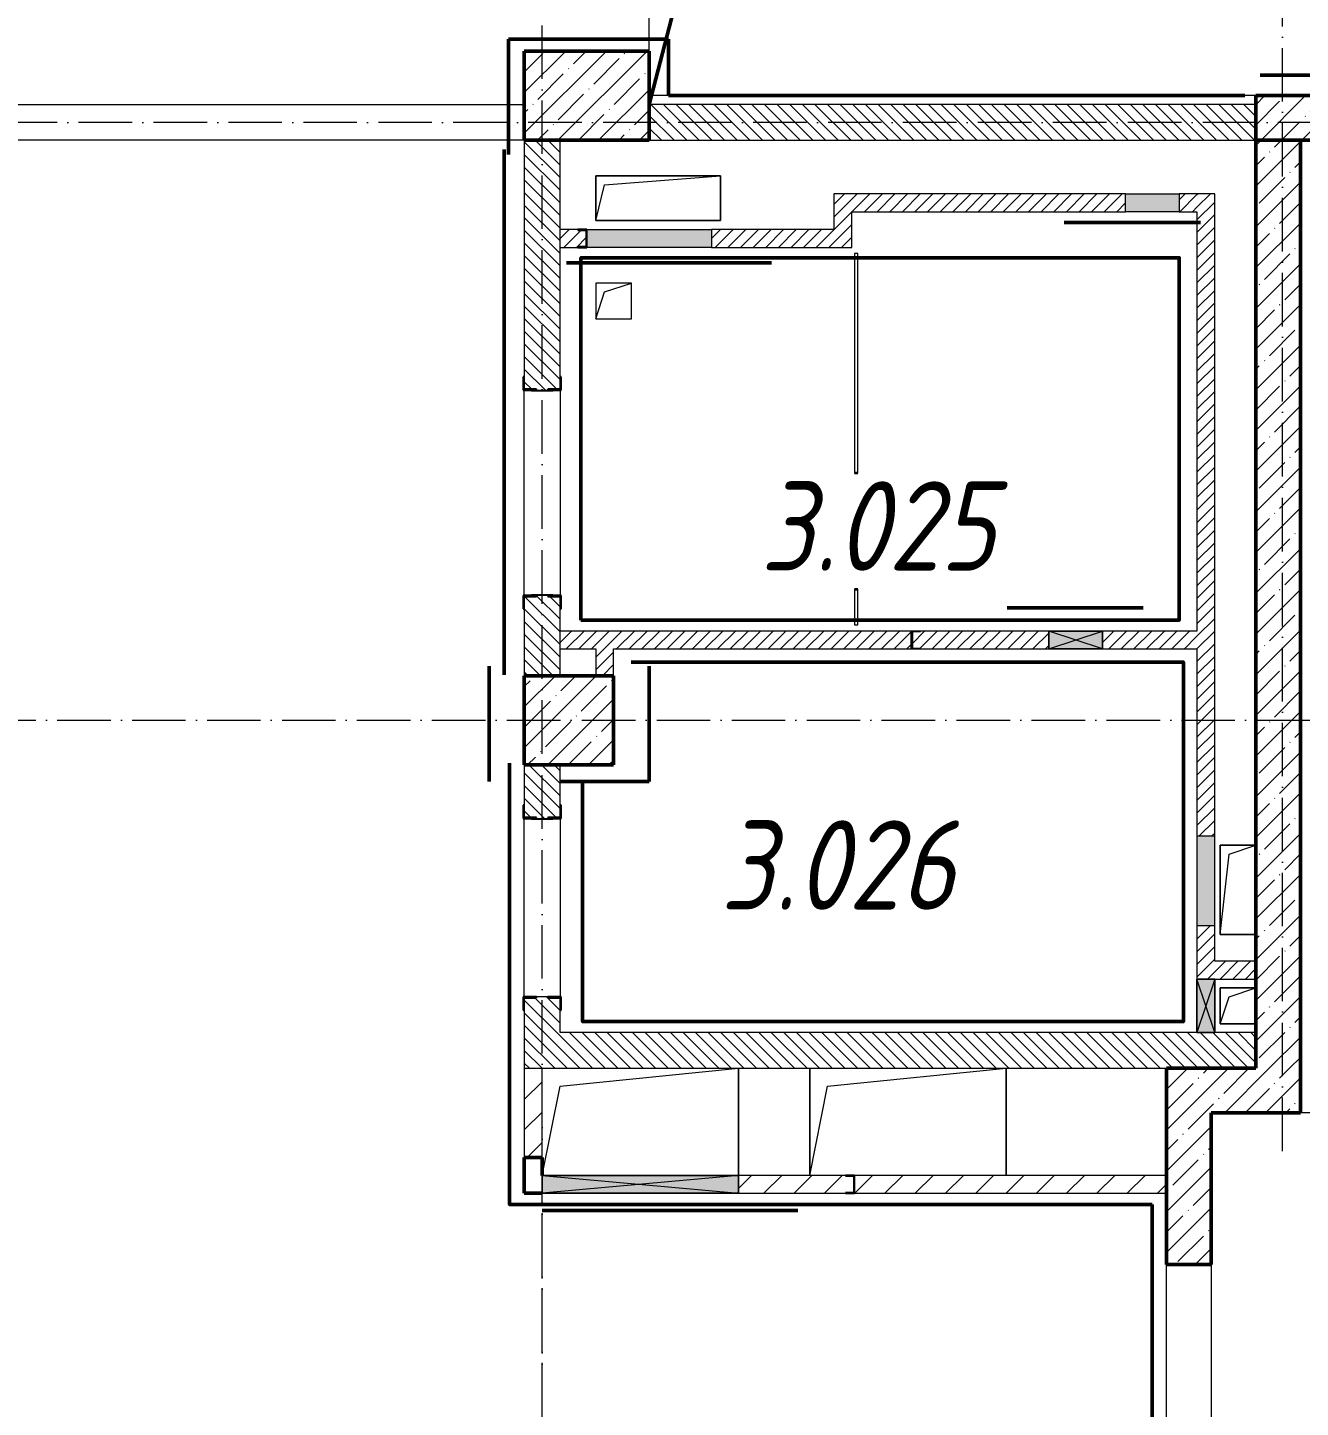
# Model space of a CAD drawing. Header units: millimetres. Extents: x -213536 to 1564669, y -45299 to 942238.
# Drawn here: x 640187 to 647321, y 334362 to 342094 of the extents above; entities that cross this region are included whole.
import ezdxf

# ---------------------------------------------------------------- set-up
doc = ezdxf.new("R2010")
doc.units = ezdxf.units.MM
doc.linetypes.add('50_200_ШТРИХ_1Т_ш5_п1_п1_', pattern=[700, 500, -100, 0, -100])
for name, color, linetype, lineweight in [('8.1)', 2, 'Continuous', 50), ('8.2)', 3, 'Continuous', 50), ('8.3)', 5, 'Continuous', 50), ('8.4)', 6, 'Continuous', 50), ('A-DETL-____-OTLN-1', 7, 'Continuous', 50), ('A-DETL-GENF-OTLN', 7, 'Continuous', 9), ('A-DOOR-OPNG-MCUT', 7, 'Continuous', 35), ('A-FLOR-____-OTLN', 7, 'Continuous', 9), ('A-GENM-____-MCUT', 7, 'Continuous', 25), ('A-GENM-____-OTLN', 7, 'Continuous', 9), ('A-GENM-____-OTLN-1', 7, 'Continuous', 25), ('A-GLAZ-____-OTLN', 7, 'Continuous', 9), ('A-WALL-____-MCUT', 7, 'Continuous', 13), ('A-WALL-____-MCUT-2', 7, 'Continuous', 50), ('A-WALL-____-OTLN', 7, 'Continuous', 9), ('A-WALL-____-PATT-1', 7, 'Continuous', 9), ('A-WALL-FNSH-MCUT-1', 7, 'Continuous', 9), ('I-WALL-____-OTLN', 7, 'Continuous', 9), ('S-COLS-____-MCUT', 7, 'Continuous', 50), ('S-COLS-____-OTLN', 7, 'Continuous', 9), ('S-GRID-____-OTLN-1', 7, '50_200_ШТРИХ_1Т_ш5_п1_п1_', 9), ('Марки помещений', 7, 'Continuous', 9)]:
    doc.layers.add(name, color=color, linetype=linetype, lineweight=lineweight)
doc.layers.add('A-DOOR-____-OTLN-1', color=7, linetype='Continuous', lineweight=9, true_color=0xffffff)
doc.styles.add('ISOCPEUR_I_2', font='isocpeui.ttf', dxfattribs={"width": 0.85, "height": 2.3})
pattern_1 = [(135, (549721.475, 286281.11), (-35.35534, -35.35534), [])]
pattern_2 = [(45, (549721.47, 286281.11), (-84.85281, 84.85281), [])]
pattern_3 = [(45, (549721.47, 286281.11), (-114.04925, 114.04925), []), (45, (549835.52, 286281.11), (-114.04925, 114.04925), [201.612, -40.322, 3.353, -36.97])]
pattern_4 = [(45, (549721.475, 286281.11), (-35.35534, 35.35534), [])]

# ---------------------------------------------------------------- blocks, each defined once
blk = doc.blocks.new('BSC_Колонна _Прямоугольная - 500х700-V110-АР1_План отверстий 3 этажа в осях 1-64_Ю-ЯЯ')
at = {"layer": 'S-COLS-____-OTLN'}
h = blk.add_hatch(dxfattribs=at)
h.set_pattern_fill('FP_115', color=256, style=0, pattern_type=2)
h.set_pattern_definition([(315, (-55431.04, 93600), (114.04925, 114.04925), []), (315, (-55431.04, 93485.95), (114.04925, 114.04925), [201.613, -40.323, 3.353, -36.97])])
h.paths.add_polyline_path([(-250, 350), (-250, -350), (250, -350), (250, 350)], flags=0)
at = {"layer": 'S-COLS-____-MCUT'}
for p, q in [((250, 350), (-250, 350)), ((-250, 350), (-250, -350)), ((250, -350), (250, 350)), ((-250, -350), (250, -350))]:
    blk.add_line(p, q, dxfattribs=at)
blk = doc.blocks.new('BSC_Колонна _Прямоугольная - 500х500-V146-АР1_План отверстий 3 этажа в осях 1-64_Ю-ЯЯ')
at = {"layer": 'S-COLS-____-OTLN'}
h = blk.add_hatch(dxfattribs=at)
h.set_pattern_fill('FP_151', color=256, style=0, pattern_type=2)
h.set_pattern_definition([(45, (-93500, -51931.04), (-114.04925, 114.04925), []), (45, (-93385.95, -51931.04), (-114.04925, 114.04925), [201.613, -40.323, 3.353, -36.97])])
h.paths.add_polyline_path([(-250, -250), (250, -250), (250, 250), (-250, 250)], flags=0)
at = {"layer": 'S-COLS-____-MCUT'}
for p, q in [((250, 250), (-250, 250)), ((-250, 250), (-250, -250)), ((250, -250), (250, 250)), ((-250, -250), (250, -250))]:
    blk.add_line(p, q, dxfattribs=at)
blk = doc.blocks.new('DOR_ДУ_распашная__1Ст_Прямоугольная_ШЕР - Вн_650х2100h_Кабинки С_у-19996353-АР1_План отверстий 3 этажа в осях 1-64_Ю-ЯЯ')
at = {"layer": 'A-DOOR-OPNG-MCUT'}
for p, q in [((-325, 10), (-325, -10)), ((325, -10), (325, 10))]:
    blk.add_line(p, q, dxfattribs=at)
blk = doc.blocks.new('154_Стойка_СКБ_Уголок - СМ-2180_200-28268025-АР1_План отверстий 3 этажа в осях 1-64_Ю-ЯЯ')
at = {"layer": 'A-GENM-____-MCUT'}
for p, q in [((125, 156), (125, 81)), ((200, 156), (125, 156)), ((200, 150), (200, 156)), ((125, 81), (131, 81)), ((131, 81), (131, 150)), ((131, 150), (200, 150)), ((131, 19), (125, 19)), ((125, 19), (125, -56)), ((131, -50), (131, 19)), ((125, -56), (200, -56)), ((200, -50), (131, -50)), ((200, -56), (200, -50))]:
    blk.add_line(p, q, dxfattribs=at)
blk = doc.blocks.new('Стойка_Влож_Полоса боковая - Полоса-28213942-АР1_План отверстий 3 этажа в осях 1-64_Ю-ЯЯ')
at = {"layer": 'A-GENM-____-OTLN'}
for p, q in [((-5, 60), (0, 60)), ((-5, -60), (-5, 60)), ((0, -60), (-5, -60))]:
    blk.add_line(p, q, dxfattribs=at)
blk = doc.blocks.new('154_Фахверк_СКБ_Швеллер - Тип_100_3960-28336563-АР1_План отверстий 3 этажа в осях 1-64_Ю-ЯЯ')
at = {"layer": 'A-GENM-____-MCUT'}
for p, q in [((125, 50), (175, 50)), ((125, -50), (125, 50)), ((128, 47), (128, -47)), ((175, 47), (128, 47)), ((175, 50), (175, 47)), ((175, -50), (125, -50)), ((128, -47), (175, -47)), ((175, -47), (175, -50))]:
    blk.add_line(p, q, dxfattribs=at)
blk = doc.blocks.new('154_Фахверк_СКБ_Швеллер - Тип_100_3960-28515445-АР1_План отверстий 3 этажа в осях 1-64_Ю-ЯЯ')
at = {"layer": 'A-GENM-____-MCUT'}
for p, q in [((175, 50), (125, 50)), ((125, 50), (125, -50)), ((128, 47), (175, 47)), ((128, -47), (128, 47)), ((175, 47), (175, 50)), ((125, -50), (175, -50)), ((175, -47), (128, -47)), ((175, -50), (175, -47))]:
    blk.add_line(p, q, dxfattribs=at)
blk = doc.blocks.new('AR_Отверстие Ниша - Лючок-32405746-АР1_План отверстий 3 этажа в осях 1-64_Ю-ЯЯ')
at = {"layer": 'A-GLAZ-____-OTLN'}
blk.add_hatch(color=256, dxfattribs=at).paths.add_polyline_path([(-350, 50), (-350, -50), (350, -50), (350, 50)], flags=0)
for p, q in [((-350, 50), (350, 50)), ((-350, -50), (-350, 50)), ((350, -50), (-350, -50))]:
    blk.add_line(p, q, dxfattribs=at)
blk = doc.blocks.new('AR_Отверстие Ниша - Лючок-32405250-АР1_План отверстий 3 этажа в осях 1-64_Ю-ЯЯ')
at = {"layer": 'A-GLAZ-____-OTLN'}
blk.add_hatch(color=256, dxfattribs=at).paths.add_polyline_path([(250, -50), (250, 50), (-250, 50), (-250, -50)], flags=0)
for p, q in [((250, 50), (-250, 50)), ((-250, 50), (-250, -50)), ((250, -50), (250, 50)), ((-250, -50), (250, -50))]:
    blk.add_line(p, q, dxfattribs=at)
blk = doc.blocks.new('AR_Отверстие Ниша - Лючок-32405226-АР1_План отверстий 3 этажа в осях 1-64_Ю-ЯЯ')
at = {"layer": 'A-GLAZ-____-OTLN'}
blk.add_hatch(color=256, dxfattribs=at).paths.add_polyline_path([(150, 50), (-150, 50), (-150, -50), (150, -50)], flags=0)
for p, q in [((-150, 50), (150, 50)), ((-150, -50), (-150, 50)), ((150, 50), (150, -50)), ((150, -50), (-150, -50))]:
    blk.add_line(p, q, dxfattribs=at)
blk = doc.blocks.new('154_Фахверк_СКБ_Швеллер - Тип_100_3960_зеркало-29806508-АР1_План отверстий 3 этажа в осях 1-64_Ю-ЯЯ')
at = {"layer": 'A-GENM-____-MCUT'}
for p, q in [((175, 50), (125, 50)), ((125, 50), (125, -50)), ((128, 47), (175, 47)), ((128, -47), (128, 47)), ((175, 47), (175, 50)), ((125, -50), (175, -50)), ((175, -47), (128, -47)), ((175, -50), (175, -47))]:
    blk.add_line(p, q, dxfattribs=at)
blk = doc.blocks.new('AR_Отверстие прямоугольное _в плите_ - AR_Отверстие прямоугольное _в плите_-30459207-АР1_План отверстий 3 этажа в осях 1-64_Ю-ЯЯ')
at = {"layer": 'A-GENM-____-OTLN'}
for p, q in [((100, 100), (-100, 100)), ((-100, 100), (-100, -100)), ((-50, 50), (100, 100)), ((100, -100), (100, 100)), ((-100, -100), (-50, 50)), ((-100, -100), (100, -100))]:
    blk.add_line(p, q, dxfattribs=at)
blk = doc.blocks.new('AR_Отверстие прямоугольное _в плите_ - AR_Отверстие прямоугольное _в плите_-30229458-АР1_План отверстий 3 этажа в осях 1-64_Ю-ЯЯ')
at = {"layer": 'A-GENM-____-OTLN'}
for p, q in [((100, 250), (-100, 250)), ((-100, 250), (-100, -250)), ((-50, 200), (100, 250)), ((-100, -250), (-50, 200)), ((-100, -250), (100, -250))]:
    blk.add_line(p, q, dxfattribs=at)
blk = doc.blocks.new('AR_Отверстие прямоугольное _в плите_ - AR_Отверстие прямоугольное _в плите_-30459221-АР1_План отверстий 3 этажа в осях 1-64_Ю-ЯЯ')
at = {"layer": 'A-GENM-____-OTLN'}
for p, q in [((350, 125), (-350, 125)), ((-350, 125), (-350, -125)), ((-300, 75), (350, 125)), ((350, -125), (350, 125)), ((-350, -125), (-300, 75)), ((-350, -125), (350, -125))]:
    blk.add_line(p, q, dxfattribs=at)
blk = doc.blocks.new('AR_Отверстие прямоугольное _в плите_ - AR_Отверстие прямоугольное _в плите_-V194-АР1_План отверстий 3 этажа в осях 1-64_Ю-ЯЯ')
at = {"layer": 'A-GENM-____-OTLN'}
for p, q in [((100, 100), (-100, 100)), ((-100, 100), (-100, -100)), ((-50, 50), (100, 100)), ((-100, -100), (-50, 50)), ((-100, -100), (100, -100))]:
    blk.add_line(p, q, dxfattribs=at)
blk = doc.blocks.new('AR_Отверстие прямоугольное _в плите_ - AR_Отверстие прямоугольное _в плите_-30552682-АР1_План отверстий 3 этажа в осях 1-64_Ю-ЯЯ')
at = {"layer": 'A-GENM-____-OTLN'}
for p, q in [((-550, 300), (-550, -300)), ((-450, 200), (550, 300)), ((550, -300), (550, 300)), ((-550, -300), (-450, 200))]:
    blk.add_line(p, q, dxfattribs=at)
blk = doc.blocks.new('AR_Отверстие прямоугольное _в плите_ - AR_Отверстие прямоугольное _в плите_-V204-АР1_План отверстий 3 этажа в осях 1-64_Ю-ЯЯ')
at = {"layer": 'A-GENM-____-OTLN'}
for p, q in [((-450, 200), (550, 300)), ((550, -300), (550, 300)), ((-550, -300), (-450, 200))]:
    blk.add_line(p, q, dxfattribs=at)
blk = doc.blocks.new('AR_Отверстие прямоугольное _в стене_ - AR_Отверстие прямоугольное _в стене__ОВ-36943067-АР1_План отверстий 3 этажа в осях 1-64_Ю-ЯЯ')
at = {"layer": 'A-GLAZ-____-OTLN'}
blk.add_hatch(color=256, dxfattribs=at).paths.add_polyline_path([(550, -50), (550, 50), (-550, 50), (-550, -50)], flags=0)
at = {"layer": 'A-DETL-GENF-OTLN'}
for p, q in [((-550, -50), (-550, 50)), ((-550, 50), (550, 50)), ((550, 50), (-550, -50)), ((-550, 50), (550, -50)), ((550, 50), (-550, 50)), ((-550, 50), (-550, -50)), ((550, 50), (550, -50)), ((550, -50), (550, 50)), ((550, -50), (-550, -50)), ((-550, -50), (550, -50))]:
    blk.add_line(p, q, dxfattribs=at)
blk = doc.blocks.new('AR_Отверстие прямоугольное _в стене__БезПР - AR_Отверстие прямоугольное _в стене__БезПР-36899387-АР1_План отверстий 3 этажа в осях 1-64_Ю-ЯЯ')
at = {"layer": 'A-GLAZ-____-OTLN'}
blk.add_hatch(color=256, dxfattribs=at).paths.add_polyline_path([(150, 50), (-150, 50), (-150, -50), (150, -50)], flags=0)
at = {"layer": 'A-DETL-GENF-OTLN'}
for p, q in [((-150, -50), (-150, 50)), ((-150, 50), (150, 50)), ((150, 50), (-150, -50)), ((-150, 50), (150, -50)), ((150, 50), (-150, 50)), ((-150, 50), (-150, -50)), ((150, 50), (150, -50)), ((150, -50), (150, 50)), ((150, -50), (-150, -50)), ((-150, -50), (150, -50))]:
    blk.add_line(p, q, dxfattribs=at)
at = {"layer": 'A-GLAZ-____-OTLN'}
blk.add_line((150, 50), (-150, 50), dxfattribs=at)
blk = doc.blocks.new('AR_Отверстие прямоугольное _в стене__БезПР - AR_Отверстие прямоугольное _в стене__БезПР-36789536-АР1_План отверстий 3 этажа в осях 1-64_Ю-ЯЯ')
at = {"layer": 'A-GLAZ-____-OTLN'}
blk.add_hatch(color=256, dxfattribs=at).paths.add_polyline_path([(150, 50), (-150, 50), (-150, -50), (150, -50)], flags=0)
at = {"layer": 'A-DETL-GENF-OTLN'}
for p, q in [((-150, -50), (-150, 50)), ((-150, 50), (150, 50)), ((150, 50), (-150, -50)), ((-150, 50), (150, -50)), ((150, 50), (-150, 50)), ((-150, 50), (-150, -50)), ((150, 50), (150, -50)), ((150, -50), (150, 50)), ((150, -50), (-150, -50)), ((-150, -50), (150, -50))]:
    blk.add_line(p, q, dxfattribs=at)
blk = doc.blocks.new('BSC_Колонна _Прямоугольная1 - 200х100 _металл_-V211-АР1_План отверстий 3 этажа в осях 1-64_Ю-ЯЯ')
at = {"layer": 'S-COLS-____-MCUT'}
for p, q in [((0, 50), (-100, 50)), ((-100, 50), (-100, -50)), ((100, -50), (100, 50)), ((-100, -50), (100, -50))]:
    blk.add_line(p, q, dxfattribs=at)

msp = doc.modelspace()

# ---------------------------------------------------------------- hatches: boundary and pattern name
at = {"layer": 'A-WALL-____-PATT-1'}
h = msp.add_hatch(dxfattribs=at)
h.set_pattern_fill('FP_9', color=256, style=0, pattern_type=2)
h.set_pattern_definition(pattern_1)
h.paths.add_polyline_path([(647071.5, 341462.2), (647071.5, 341662.2), (643671.5, 341662.2), (643671.5, 341462.2), (645150.5, 341462.2)], flags=0)
h = msp.add_hatch(dxfattribs=at)
h.set_pattern_fill('FP_12', color=256, style=0, pattern_type=2)
h.set_pattern_definition(pattern_3)
h.paths.add_polyline_path([(650471.5, 341462.2), (650471.5, 341712.2), (647071.5, 341712.2), (647071.5, 341462.2), (648685.4, 341462.2)], flags=0)
h = msp.add_hatch(dxfattribs=at)
h.set_pattern_fill('FP_9', color=256, style=0, pattern_type=2)
h.set_pattern_definition(pattern_1)
h.paths.add_polyline_path([(643040.5, 338462.2), (643171.5, 338462.2), (643171.5, 338906.2), (643102.5, 338906.2), (643102.5, 338912.2), (643040.5, 338912.2), (643040.5, 338906.2), (642971.5, 338906.2), (642971.5, 338462.2)], flags=0)
h.paths.add_polyline_path([(643040.5, 340062.2), (643102.5, 340062.2), (643102.5, 340068.2), (643171.5, 340068.2), (643171.5, 341462.2), (642971.5, 341462.2), (642971.5, 340068.2), (643040.5, 340068.2)], flags=0)
h = msp.add_hatch(dxfattribs=at)
h.set_pattern_fill('FP_12', color=256, style=0, pattern_type=2)
h.set_pattern_definition(pattern_3)
h.paths.add_polyline_path([(647071.5, 336262.2), (647321.5, 336262.2), (647321.5, 341462.2), (647071.5, 341462.2), (647071.5, 337046.6)], flags=0)
h = msp.add_hatch(dxfattribs=at)
h.set_pattern_fill('FP_8', color=256, style=0, pattern_type=2)
h.set_pattern_definition(pattern_4)
h.paths.add_polyline_path([(646641.5, 341062.2), (646741.5, 341062.2), (646741.5, 341162.2), (646641.5, 341162.2), (646641.5, 341157)], flags=0)
h.paths.add_polyline_path([(644806.5, 341062.2), (646341.5, 341062.2), (646341.5, 341162.2), (644706.5, 341162.2), (644706.5, 341062.2)], flags=0)
h = msp.add_hatch(dxfattribs=at)
h.set_pattern_fill('FP_8', color=256, style=0, pattern_type=2)
h.set_pattern_definition(pattern_4)
h.paths.add_polyline_path([(646841.5, 336762.2), (646841.5, 337062.2), (646741.5, 337062.2), (646741.5, 336762.2), (646816.5, 336762.2)], flags=0)
h.paths.add_polyline_path([(646803.6, 337562.2), (646841.5, 337562.2), (646841.5, 341162.2), (646741.5, 341162.2), (646741.5, 337562.2), (646801.5, 337562.2)], flags=0)
h = msp.add_hatch(dxfattribs=at)
h.set_pattern_fill('FP_8', color=256, style=0, pattern_type=2)
h.set_pattern_definition(pattern_4)
h.paths.add_polyline_path([(644806.5, 340862.2), (644806.5, 341062.2), (644706.5, 341062.2), (644706.5, 340862.2)], flags=0)
h = msp.add_hatch(dxfattribs=at)
h.set_pattern_fill('FP_8', color=256, style=0, pattern_type=2)
h.set_pattern_definition(pattern_4)
h.paths.add_polyline_path([(643271.5, 340862.2), (643271.5, 340865.2), (643318.5, 340865.2), (643318.5, 340959.2), (643271.5, 340959.2), (643271.5, 340962.2), (643171.5, 340962.2), (643171.5, 340862.2)], flags=0)
h.paths.add_polyline_path([(644706.5, 340862.2), (644706.5, 340962.2), (644021.5, 340962.2), (644021.5, 340862.2)], flags=0)
h = msp.add_hatch(dxfattribs=at)
h.set_pattern_fill('FP_8', color=256, style=0, pattern_type=2)
h.set_pattern_definition(pattern_4)
h.paths.add_polyline_path([(646211.5, 338612.2), (646741.5, 338612.2), (646741.5, 338712.2), (646211.5, 338712.2), (646211.5, 338695.9)], flags=0)
h.paths.add_polyline_path([(645911.5, 338612.2), (645911.5, 338712.2), (645191.5, 338712.2), (645191.5, 338709.2), (645144.5, 338709.2), (645144.5, 338615.2), (645191.5, 338615.2), (645191.5, 338612.2)], flags=0)
h.paths.add_polyline_path([(643471.5, 338612.2), (645141.5, 338612.2), (645141.5, 338712.2), (643171.5, 338712.2), (643171.5, 338612.2), (643383.1, 338612.2)], flags=0)
h = msp.add_hatch(dxfattribs=at)
h.set_pattern_fill('FP_8', color=256, style=0, pattern_type=2)
h.set_pattern_definition(pattern_4)
h.paths.add_polyline_path([(643371.5, 338462.2), (643471.5, 338462.2), (643471.5, 338612.2), (643371.5, 338612.2)], flags=0)
h = msp.add_hatch(dxfattribs=at)
h.set_pattern_fill('FP_9', color=256, style=0, pattern_type=2)
h.set_pattern_definition(pattern_1)
h.paths.add_polyline_path([(643171.5, 336262.2), (643171.5, 336656.2), (643102.5, 336656.2), (643102.5, 336662.2), (643040.5, 336662.2), (643040.5, 336656.2), (642971.5, 336656.2), (642971.5, 336262.2)], flags=0)
h.paths.add_polyline_path([(643040.5, 337662.2), (643102.5, 337662.2), (643102.5, 337668.2), (643171.5, 337668.2), (643171.5, 337962.2), (642971.5, 337962.2), (642971.5, 337668.2), (643040.5, 337668.2)], flags=0)
h = msp.add_hatch(dxfattribs=at)
h.set_pattern_fill('FP_8', color=256, style=0, pattern_type=2)
h.set_pattern_definition(pattern_4)
h.paths.add_polyline_path([(647071.5, 336762.2), (647071.5, 336862.2), (646841.5, 336862.2), (646841.5, 336762.2), (646918, 336762.2)], flags=0)
h = msp.add_hatch(dxfattribs=at)
h.set_pattern_fill('FP_9', color=256, style=0, pattern_type=2)
h.set_pattern_definition(pattern_1)
h.paths.add_polyline_path([(647071.5, 336262.2), (647071.5, 336462.2), (643171.5, 336462.2), (643171.5, 336262.2), (646918, 336262.2)], flags=0)
h = msp.add_hatch(dxfattribs=at)
h.set_pattern_fill('FP_7', color=256, style=0, pattern_type=2)
h.set_pattern_definition(pattern_2)
h.paths.add_polyline_path([(642971.5, 335762.2), (643071.5, 335762.2), (643071.5, 336262.2), (642971.5, 336262.2)], flags=0)
h = msp.add_hatch(dxfattribs=at)
h.set_pattern_fill('FP_12', color=256, style=0, pattern_type=2)
h.set_pattern_definition(pattern_3)
h.paths.add_polyline_path([(646821.5, 336012.2), (647321.5, 336012.2), (647321.5, 336262.2), (646571.5, 336262.2), (646571.5, 336012.2)], flags=0)
h = msp.add_hatch(dxfattribs=at)
h.set_pattern_fill('FP_12', color=256, style=0, pattern_type=2)
h.set_pattern_definition(pattern_3)
h.paths.add_polyline_path([(646571.5, 333362.2), (646821.5, 333362.2), (646821.5, 333562.2), (646571.5, 333562.2)], flags=0)
h.paths.add_polyline_path([(646821.5, 335162.2), (646821.5, 336012.2), (646571.5, 336012.2), (646571.5, 335162.2)], flags=0)
h = msp.add_hatch(dxfattribs=at)
h.set_pattern_fill('FP_7', color=256, style=0, pattern_type=2)
h.set_pattern_definition(pattern_2)
h.paths.add_polyline_path([(646571.5, 335562.2), (646571.5, 335662.2), (644821.5, 335662.2), (644821.5, 335562.2), (645150.5, 335562.2)], flags=0)
h.paths.add_polyline_path([(644771.5, 335562.2), (644771.5, 335565.2), (644818.5, 335565.2), (644818.5, 335659.2), (644771.5, 335659.2), (644771.5, 335662.2), (644171.5, 335662.2), (644171.5, 335562.2)], flags=0)

# ---------------------------------------------------------------- linework, layer by layer
at = {"layer": '8.1)', "lineweight": 50}
for points in [[(645998.2, 341002.1), (646761.2, 341002.1)], [(643208.3, 340776.4), (643971.3, 340776.4)], [(643593.5, 340776.4), (644356.6, 340776.4)], [(645677, 338842.3), (646440, 338842.3)], [(645636.9, 338537.9), (646400, 338537.9)], [(643071.5, 335465.2), (643834.5, 335465.2)], [(643742, 335465.2), (644505, 335465.2)]]:
    msp.add_lwpolyline(points, dxfattribs=at)
at = {"layer": '8.2)', "lineweight": 50}
for p, q in [((643778.9, 342028.8), (642883, 342028.8)), ((642883, 342028.8), (642883, 341382.8)), ((643778.9, 341712.2), (643778.9, 342028.8)), ((642775.3, 338514.7), (642775.3, 337868.7)), ((643671.2, 337868.7), (643671.2, 338514.7)), ((643171.5, 337868.7), (643671.2, 337868.7)), ((646490.2, 335498.4), (646490.2, 333400.6))]:
    msp.add_line(p, q, dxfattribs=at)
msp.add_lwpolyline([(650406.8, 341828), (647095.8, 341828)], dxfattribs=at)
at = {"layer": '8.3)', "lineweight": 50}
for points in [[(643778.9, 341712.2), (647010.4, 341712.2)], [(642857.7, 338467.3), (642857.7, 341411.4)], [(643298.4, 337868.7), (643298.4, 336523.6), (646666, 336523.6), (646666, 338538.3), (643570.4, 338538.3)], [(646490.2, 335498.4), (642889, 335498.4), (642889, 337971.8)]]:
    msp.add_lwpolyline(points, dxfattribs=at)
msp.add_lwpolyline([(643288.3, 338773.3), (646642.3, 338773.3), (646642.3, 340803.6), (643288.3, 340803.6)], close=True, dxfattribs=at)
at = {"layer": '8.4)', "lineweight": 50}
for p, q in [((643778.9, 342028.8), (642883, 342028.8)), ((642883, 342028.8), (642883, 341382.8)), ((643778.9, 341712.2), (643778.9, 342028.8)), ((642775.3, 338514.7), (642775.3, 337868.7)), ((643671.2, 337868.7), (643671.2, 338514.7)), ((643171.5, 337868.7), (643671.2, 337868.7)), ((646490.2, 335498.4), (646490.2, 333400.6))]:
    msp.add_line(p, q, dxfattribs=at)
for points in [[(650406.8, 341828), (647095.8, 341828)], [(643778.9, 341712.2), (647010.4, 341712.2)], [(642857.7, 338467.3), (642857.7, 341411.4)], [(643298.4, 337868.7), (643298.4, 336523.6), (646666, 336523.6), (646666, 338538.3), (643570.4, 338538.3)], [(646490.2, 335498.4), (642889, 335498.4), (642889, 337971.8)]]:
    msp.add_lwpolyline(points, dxfattribs=at)
msp.add_lwpolyline([(643288.3, 338773.3), (646642.3, 338773.3), (646642.3, 340803.6), (643288.3, 340803.6)], close=True, dxfattribs=at)
at = {"layer": 'A-DETL-____-OTLN-1'}
msp.add_line((643671.5, 341662.2), (650471.5, 367812.2), dxfattribs=at)
at = {"layer": 'A-FLOR-____-OTLN'}
for p, q in [((643671.5, 341962.2), (643671.5, 347412.2)), ((647071.5, 341712.2), (643671.5, 341712.2)), ((643371.5, 341262.2), (644071.5, 341262.2)), ((643371.5, 341012.2), (643371.5, 341262.2)), ((644071.5, 341262.2), (644071.5, 341012.2)), ((644071.5, 341012.2), (643371.5, 341012.2)), ((646871.5, 337512.2), (647071.5, 337512.2)), ((646871.5, 337012.2), (646871.5, 337512.2)), ((647071.5, 337012.2), (646871.5, 337012.2)), ((646871.5, 336712.2), (647071.5, 336712.2)), ((646871.5, 336512.2), (646871.5, 336712.2)), ((647071.5, 336512.2), (646871.5, 336512.2)), ((644171.5, 336262.2), (644171.5, 335662.2)), ((644571.5, 335662.2), (644571.5, 336262.2)), ((645671.5, 336262.2), (645671.5, 335662.2)), ((648001.5, 336012.2), (647321.5, 336012.2))]:
    msp.add_line(p, q, dxfattribs=at)
at = {"layer": 'A-WALL-____-MCUT'}
for p, q in [((647071.5, 341662.2), (643671.5, 341662.2)), ((642971.5, 341462.2), (642971.5, 340137.2)), ((643171.5, 340137.2), (643171.5, 341462.2)), ((643671.5, 341462.2), (647071.5, 341462.2)), ((643040.5, 340062.2), (643102.5, 340062.2)), ((643102.5, 338912.2), (643040.5, 338912.2)), ((642971.5, 338837.2), (642971.5, 338462.2)), ((643171.5, 338462.2), (643171.5, 338837.2)), ((642971.5, 337962.2), (642971.5, 337737.2)), ((643171.5, 337737.2), (643171.5, 337962.2)), ((643040.5, 337662.2), (643102.5, 337662.2)), ((643102.5, 336662.2), (643040.5, 336662.2)), ((642971.5, 336587.2), (642971.5, 336262.2)), ((643171.5, 336462.2), (643171.5, 336587.2)), ((646741.5, 336462.2), (643171.5, 336462.2)), ((647071.5, 336462.2), (646841.5, 336462.2)), ((642971.5, 336262.2), (646571.5, 336262.2))]:
    msp.add_line(p, q, dxfattribs=at)
at = {"layer": 'A-WALL-____-MCUT-2'}
for p, q in [((647071.5, 341712.2), (647071.5, 336262.2)), ((650471.5, 341712.2), (647071.5, 341712.2)), ((647071.5, 341462.2), (650471.5, 341462.2)), ((647321.5, 336012.2), (647321.5, 341462.2)), ((646571.5, 336262.2), (646571.5, 335162.2)), ((647071.5, 336262.2), (646571.5, 336262.2)), ((646821.5, 335162.2), (646821.5, 336012.2)), ((646821.5, 336012.2), (647321.5, 336012.2)), ((646571.5, 335162.2), (646821.5, 335162.2))]:
    msp.add_line(p, q, dxfattribs=at)
at = {"layer": 'A-WALL-____-OTLN'}
for p, q in [((646571.5, 333562.2), (646571.5, 335162.2)), ((646821.5, 335162.2), (646821.5, 333562.2))]:
    msp.add_line(p, q, dxfattribs=at)
at = {"layer": 'A-WALL-FNSH-MCUT-1'}
for p, q in [((646341.5, 341162.2), (644706.5, 341162.2)), ((644706.5, 341162.2), (644706.5, 340962.2)), ((646841.5, 341162.2), (646641.5, 341162.2)), ((646841.5, 337562.2), (646841.5, 341162.2)), ((644806.5, 341062.2), (646341.5, 341062.2)), ((644806.5, 340862.2), (644806.5, 341062.2)), ((646641.5, 341062.2), (646741.5, 341062.2)), ((646741.5, 341062.2), (646741.5, 338712.2)), ((643271.5, 340962.2), (643171.5, 340962.2)), ((644706.5, 340962.2), (644021.5, 340962.2)), ((643171.5, 340862.2), (643271.5, 340862.2)), ((644021.5, 340862.2), (644806.5, 340862.2)), ((644821.5, 340827.2), (644821.5, 339597.2)), ((644841.5, 340827.2), (644821.5, 340827.2)), ((644841.5, 339597.2), (644841.5, 340827.2)), ((644821.5, 338947.2), (644821.5, 338747.2)), ((644841.5, 338747.2), (644841.5, 338947.2)), ((644821.5, 338747.2), (644841.5, 338747.2)), ((645141.5, 338712.2), (643171.5, 338712.2)), ((645911.5, 338712.2), (645191.5, 338712.2)), ((646741.5, 338712.2), (646211.5, 338712.2)), ((643171.5, 338612.2), (643371.5, 338612.2)), ((643371.5, 338612.2), (643371.5, 338462.2)), ((643471.5, 338612.2), (645141.5, 338612.2)), ((643471.5, 338462.2), (643471.5, 338612.2)), ((645191.5, 338612.2), (645911.5, 338612.2)), ((646211.5, 338612.2), (646741.5, 338612.2)), ((646741.5, 338612.2), (646741.5, 337562.2)), ((646741.5, 337062.2), (646741.5, 336762.2)), ((646841.5, 336862.2), (646841.5, 337062.2)), ((647071.5, 336862.2), (646841.5, 336862.2)), ((646841.5, 336762.2), (647071.5, 336762.2)), ((642971.5, 336262.2), (642971.5, 335762.2)), ((643071.5, 335762.2), (643071.5, 336262.2)), ((644771.5, 335662.2), (644171.5, 335662.2)), ((646571.5, 335662.2), (644821.5, 335662.2)), ((644171.5, 335562.2), (644771.5, 335562.2)), ((644821.5, 335562.2), (646571.5, 335562.2))]:
    msp.add_line(p, q, dxfattribs=at)
at = {"layer": 'I-WALL-____-OTLN'}
for p, q in [((638971.5, 341662.2), (642971.5, 341662.2)), ((642971.5, 341462.2), (638971.5, 341462.2)), ((642971.5, 338912.2), (642971.5, 340062.2)), ((643171.5, 340062.2), (643171.5, 338912.2)), ((642971.5, 336662.2), (642971.5, 337662.2)), ((643171.5, 337662.2), (643171.5, 336662.2))]:
    msp.add_line(p, q, dxfattribs=at)
at = {"layer": 'S-GRID-____-OTLN-1', "color": 251, "ltscale": 0.6, "true_color": 0x636466}
for p, q in [((643071.5, 326262.2), (643071.5, 377174)), ((647221.5, 335797.8), (647221.5, 377174)), ((653795.9, 341562.2), (545052.7, 341562.2)), ((618928, 338212.2), (653795.9, 338212.2)), ((643071.5, 281798.5), (643071.5, 336162.1))]:
    msp.add_line(p, q, dxfattribs=at)

# ---------------------------------------------------------------- block references
at = {"layer": 'A-DOOR-____-OTLN-1', "rotation": 90}
msp.add_blockref('DOR_ДУ_распашная__1Ст_Прямоугольная_ШЕР - Вн_650х2100h_Кабинки С_у-19996353-АР1_План отверстий 3 этажа в осях 1-64_Ю-ЯЯ', (644831.5, 339272.2), dxfattribs=at)
at = {"layer": 'A-GENM-____-OTLN'}
for name, p in [('AR_Отверстие прямоугольное _в плите_ - AR_Отверстие прямоугольное _в плите_-30459221-АР1_План отверстий 3 этажа в осях 1-64_Ю-ЯЯ', (643721.5, 341137.2)), ('AR_Отверстие прямоугольное _в плите_ - AR_Отверстие прямоугольное _в плите_-30459207-АР1_План отверстий 3 этажа в осях 1-64_Ю-ЯЯ', (643471.5, 340562.2)), ('AR_Отверстие прямоугольное _в плите_ - AR_Отверстие прямоугольное _в плите_-30229458-АР1_План отверстий 3 этажа в осях 1-64_Ю-ЯЯ', (646971.5, 337262.2)), ('AR_Отверстие прямоугольное _в плите_ - AR_Отверстие прямоугольное _в плите_-V194-АР1_План отверстий 3 этажа в осях 1-64_Ю-ЯЯ', (646971.5, 336612.2)), ('AR_Отверстие прямоугольное _в плите_ - AR_Отверстие прямоугольное _в плите_-V204-АР1_План отверстий 3 этажа в осях 1-64_Ю-ЯЯ', (643621.5, 335962.2)), ('AR_Отверстие прямоугольное _в плите_ - AR_Отверстие прямоугольное _в плите_-30552682-АР1_План отверстий 3 этажа в осях 1-64_Ю-ЯЯ', (645121.5, 335962.2))]:
    msp.add_blockref(name, p, dxfattribs=at)
for p, rotation in [((643071.5, 340062.2), 89.99999999999991), ((643071.5, 338912.2), 269.9999999999999), ((643071.5, 337662.2), 89.99999999999991)]:
    msp.add_blockref('Стойка_Влож_Полоса боковая - Полоса-28213942-АР1_План отверстий 3 этажа в осях 1-64_Ю-ЯЯ', p, dxfattribs=dict(at, rotation=rotation))
at = {"layer": 'A-GENM-____-OTLN-1'}
for name, p, rotation in [('154_Фахверк_СКБ_Швеллер - Тип_100_3960_зеркало-29806508-АР1_План отверстий 3 этажа в осях 1-64_Ю-ЯЯ', (643446.5, 340912.2), 180), ('154_Стойка_СКБ_Уголок - СМ-2180_200-28268025-АР1_План отверстий 3 этажа в осях 1-64_Ю-ЯЯ', (643121.5, 339937.2), 89.9999999999999), ('154_Стойка_СКБ_Уголок - СМ-2180_200-28268025-АР1_План отверстий 3 этажа в осях 1-64_Ю-ЯЯ', (643021.5, 339037.2), 269.9999999999999), ('154_Стойка_СКБ_Уголок - СМ-2180_200-28268025-АР1_План отверстий 3 этажа в осях 1-64_Ю-ЯЯ', (643121.5, 337537.2), 89.9999999999999), ('154_Стойка_СКБ_Уголок - СМ-2180_200-28268025-АР1_План отверстий 3 этажа в осях 1-64_Ю-ЯЯ', (643021.5, 336787.2), 269.9999999999999), ('154_Фахверк_СКБ_Швеллер - Тип_100_3960-28515445-АР1_План отверстий 3 этажа в осях 1-64_Ю-ЯЯ', (644946.5, 335612.2), 180)]:
    msp.add_blockref(name, p, dxfattribs=dict(at, rotation=rotation))
msp.add_blockref('154_Фахверк_СКБ_Швеллер - Тип_100_3960-28336563-АР1_План отверстий 3 этажа в осях 1-64_Ю-ЯЯ', (645016.5, 338662.2), dxfattribs=at)
at = {"layer": 'A-GLAZ-____-OTLN'}
for name, p, rotation in [('AR_Отверстие Ниша - Лючок-32405226-АР1_План отверстий 3 этажа в осях 1-64_Ю-ЯЯ', (646491.5, 341112.2), 180), ('AR_Отверстие Ниша - Лючок-32405746-АР1_План отверстий 3 этажа в осях 1-64_Ю-ЯЯ', (643671.5, 340912.2), 180), ('AR_Отверстие прямоугольное _в стене__БезПР - AR_Отверстие прямоугольное _в стене__БезПР-36899387-АР1_План отверстий 3 этажа в осях 1-64_Ю-ЯЯ', (646061.5, 338662.2), 180), ('AR_Отверстие Ниша - Лючок-32405250-АР1_План отверстий 3 этажа в осях 1-64_Ю-ЯЯ', (646791.5, 337312.2), 270), ('AR_Отверстие прямоугольное _в стене__БезПР - AR_Отверстие прямоугольное _в стене__БезПР-36789536-АР1_План отверстий 3 этажа в осях 1-64_Ю-ЯЯ', (646791.5, 336612.2), 270)]:
    msp.add_blockref(name, p, dxfattribs=dict(at, rotation=rotation))
msp.add_blockref('AR_Отверстие прямоугольное _в стене_ - AR_Отверстие прямоугольное _в стене__ОВ-36943067-АР1_План отверстий 3 этажа в осях 1-64_Ю-ЯЯ', (643621.5, 335612.2), dxfattribs=at)
at = {"layer": 'S-COLS-____-OTLN'}
for name, p, rotation in [('BSC_Колонна _Прямоугольная - 500х700-V110-АР1_План отверстий 3 этажа в осях 1-64_Ю-ЯЯ', (643321.5, 341712.2), 89.9999999999999), ('BSC_Колонна _Прямоугольная1 - 200х100 _металл_-V211-АР1_План отверстий 3 этажа в осях 1-64_Ю-ЯЯ', (643021.5, 335662.2), 270.0000000000001)]:
    msp.add_blockref(name, p, dxfattribs=dict(at, rotation=rotation))
msp.add_blockref('BSC_Колонна _Прямоугольная - 500х500-V146-АР1_План отверстий 3 этажа в осях 1-64_Ю-ЯЯ', (643221.5, 338212.2), dxfattribs=at)

# ---------------------------------------------------------------- texts
at = {"layer": 'Марки помещений', "char_height": 500, "width": 785.654, "attachment_point": 1, "style": 'ISOCPEUR_I_2'}
for s, insert in [('3.025', (644294.7, 339550.9)), ('3.026', (644070.3, 337651.2))]:
    msp.add_mtext(s, dxfattribs=dict(at, insert=insert))

doc.saveas('drawing.dxf')
